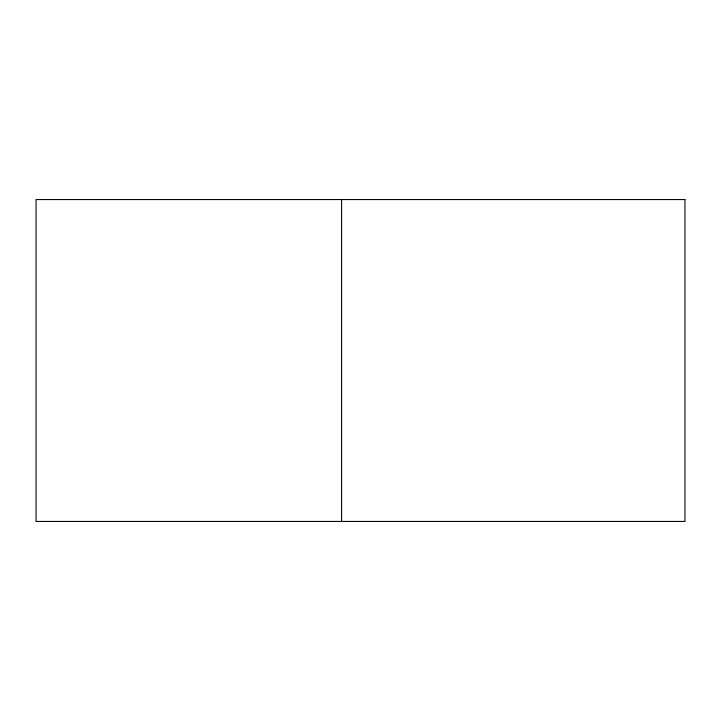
<?xml version="1.0" encoding="UTF-8"?>
<svg xmlns="http://www.w3.org/2000/svg" width="721" height="721" viewBox="0 0 721 721"><rect width="100%" height="100%" fill="white"/><g stroke="black" fill="none" stroke-linecap="round" stroke-linejoin="round"><path stroke-width="1.08" d="M341.592 199.555L341.592 521.445M684.95 199.555L36.05 199.555L36.05 521.445L684.95 521.445L684.95 199.555"/></g></svg>
